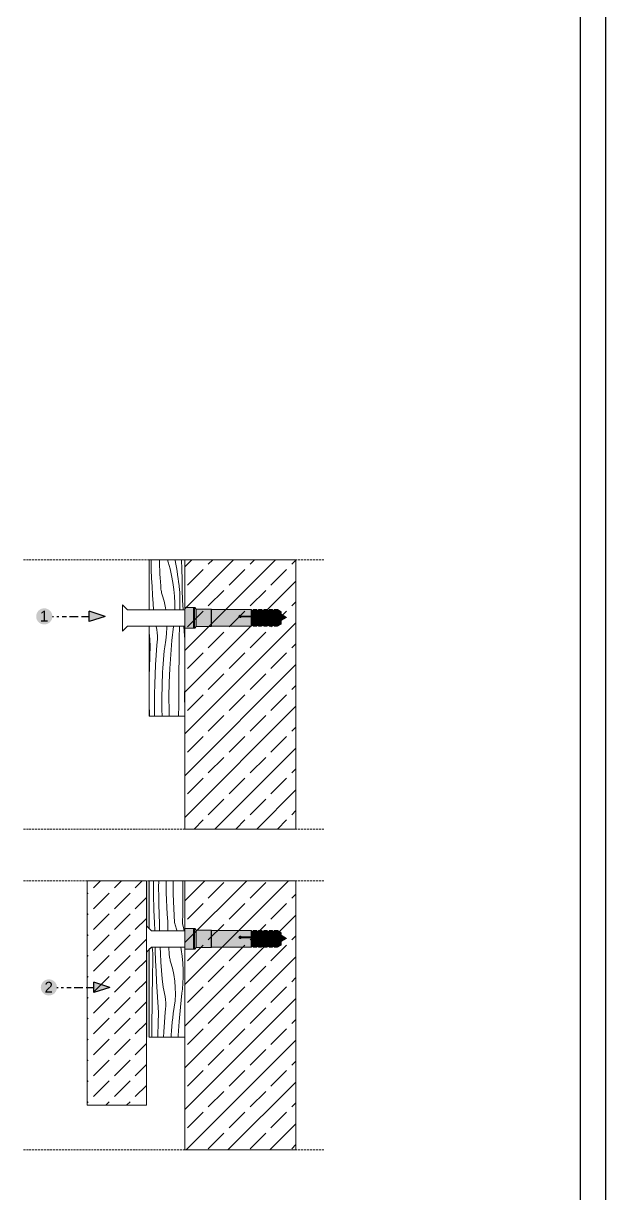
# Model space of a CAD drawing. Header units: millimetres. Extents: x -5804 to 56024, y 506 to 54141.
# Drawn here: x 50111 to 56024, y 28141 to 40032 of the extents above; entities that cross this region are included whole.
import ezdxf

# ---------------------------------------------------------------- set-up
doc = ezdxf.new("R2010")
doc.units = ezdxf.units.MM
doc.linetypes.add('Hidden Line', pattern=[30, 20, -10])
for name, color, linetype, lineweight in [('2D - Ogolne5', 161, 'Continuous', 25), ('2D Drafting - General121', 255, 'Continuous', 0), ('2D Drafting - General2', 251, 'Continuous', 15), ('2D Drafting - General5', 161, 'Continuous', 25), ('2D Drafting - General81', 251, 'Continuous', 20), ('Opisy - Tekst121', 255, 'Continuous', 0)]:
    doc.layers.add(name, color=color, linetype=linetype, lineweight=lineweight)
doc.styles.add('GENERATED_STYLE_5', font='arial.ttf')
pattern_1 = [(45, (201435.6, 312747.3), (-212.13203, 212.13203), []), (45, (201329.53, 312853.37), (-212.13203, 212.13203), [225, -75])]

# ---------------------------------------------------------------- blocks, each defined once
blk = doc.blocks.new('*X2')
at = {"layer": '2D Drafting - General81', "linetype": 'Continuous'}
for p, q in [((-49991.9, -92947.6), (-49992.2, -92946.5)), ((-49990.1, -92958.1), (-49991.9, -92947.6)), ((-49956.7, -92972.5), (-49955.6, -92950.3)), ((-49955.6, -92950.3), (-49955.6, -92946.5)), ((-49938.7, -92994.8), (-49933.4, -92947.3)), ((-49933.4, -92947.3), (-49933.3, -92946.5)), ((-49913.6, -92956.6), (-49913.4, -92946.5)), ((-49897.3, -92963.4), (-49898.2, -92946.5)), ((-50015, -92977.1), (-50015.4, -92972)), ((-50012.4, -93011.9), (-50015, -92977.1)), ((-49988.8, -92968.8), (-49990.1, -92958.1)), ((-49988.2, -92979.5), (-49988.8, -92968.8)), ((-49988.7, -93000.9), (-49988.2, -92990.2)), ((-49988.2, -92990.2), (-49988.2, -92979.5)), ((-49959.2, -92994.5), (-49956.7, -92972.5)), ((-49914.1, -92998.4), (-49913.9, -92977.5)), ((-49913.9, -92977.5), (-49913.6, -92956.6)), ((-49895.4, -92992.1), (-49897.3, -92963.4)), ((-50013.9, -93050), (-50012.4, -93011.9)), ((-49992.4, -93044.5), (-49989.9, -93011.6)), ((-49989.9, -93011.6), (-49988.7, -93000.9)), ((-49966.1, -93045.2), (-49964.7, -93030.7)), ((-49964.7, -93030.7), (-49963.2, -93016.3)), ((-49963.2, -93016.3), (-49959.2, -92994.5)), ((-49942.9, -93042.4), (-49938.7, -92994.8)), ((-49914.7, -93058.6), (-49914.3, -93019.2)), ((-49914.3, -93019.2), (-49914.1, -92998.4)), ((-50014.9, -93088.2), (-50013.9, -93050)), ((-49994.4, -93077.5), (-49992.4, -93044.5)), ((-49968.5, -93074.1), (-49967.3, -93059.6)), ((-49967.3, -93059.6), (-49966.1, -93045.2)), ((-49946, -93090.1), (-49942.9, -93042.4)), ((-49915, -93097.9), (-49914.7, -93058.6)), ((-50015.4, -93115.2), (-50014.9, -93088.2)), ((-49997.1, -93143.6), (-49996, -93110.5)), ((-49996, -93110.5), (-49994.4, -93077.5)), ((-49971.1, -93117.6), (-49970.4, -93103.1)), ((-49970.4, -93103.1), (-49969.5, -93088.6)), ((-49969.5, -93088.6), (-49968.5, -93074.1)), ((-49948, -93137.9), (-49946, -93090.1)), ((-49915.3, -93137.3), (-49915, -93097.9)), ((-49997.8, -93176.6), (-49997.1, -93143.6)), ((-49972.4, -93156.2), (-49971.7, -93132)), ((-49971.7, -93132), (-49971.1, -93117.6)), ((-49948.8, -93185.7), (-49948, -93137.9)), ((-49915.6, -93176.6), (-49915.3, -93137.3)), ((-49895.7, -93185.7), (-49895.5, -93147.5)), ((-49895.5, -93147.5), (-49895.4, -93140.5)), ((-49998, -93209.7), (-49997.8, -93176.6)), ((-49972.8, -93180.3), (-49972.4, -93156.2)), ((-49972.8, -93204.5), (-49972.8, -93180.3)), ((-49948.5, -93233.6), (-49948.8, -93185.7)), ((-49915.9, -93216), (-49915.6, -93176.6)), ((-49895.5, -93223.8), (-49895.7, -93185.7)), ((-50015, -93240.8), (-50015.4, -93219.1)), ((-49997.7, -93242.7), (-49998, -93209.7)), ((-49972.5, -93228.6), (-49972.8, -93204.5)), ((-49971.7, -93252.1), (-49972.5, -93228.6)), ((-49916.2, -93252.1), (-49915.9, -93216)), ((-49895.4, -93235.7), (-49895.5, -93223.8)), ((-50014.7, -93252.1), (-50015, -93240.8)), ((-49997.5, -93252.1), (-49997.7, -93242.7)), ((-49948, -93252.1), (-49948.5, -93233.6))]:
    blk.add_line(p, q, dxfattribs=at)
blk = doc.blocks.new('Wype_nienie_29')
at = {"layer": '2D Drafting - General2', "linetype": 'Continuous'}
for p, q in [((-49895.4, -92946.5), (-50015.4, -92946.5)), ((-50015.4, -92946.5), (-50015.4, -93252.1)), ((-49895.4, -93252.1), (-49895.4, -92946.5)), ((-50015.4, -93252.1), (-49895.4, -93252.1))]:
    blk.add_line(p, q, dxfattribs=at)
at = {"layer": '2D Drafting - General81', "linetype": 'Continuous'}
blk.add_blockref('*X2', (0, 0), dxfattribs=at)
blk = doc.blocks.new('*X4')
at = {"layer": '2D Drafting - General81', "linetype": 'Continuous'}
for p, q in [((-50005.6, -94036.4), (-50006, -94033.8)), ((-50004.9, -94041.7), (-50005.6, -94036.4)), ((-50004.3, -94047.1), (-50004.9, -94041.7)), ((-50003.9, -94052.5), (-50004.3, -94047.1)), ((-50003.6, -94057.8), (-50003.9, -94052.5)), ((-50003.4, -94063.2), (-50003.6, -94057.8)), ((-49995.3, -94045.8), (-49995.6, -94033.8)), ((-49994.1, -94080.7), (-49995.3, -94045.8)), ((-49977.8, -94055.9), (-49978.9, -94033.8)), ((-49976.1, -94084.4), (-49977.8, -94055.9)), ((-49949.3, -94039.7), (-49949.7, -94033.8)), ((-49948.4, -94053), (-49949.3, -94039.7)), ((-49948.2, -94057), (-49948.4, -94053)), ((-49947.9, -94060.9), (-49948.2, -94057)), ((-49947.5, -94064.8), (-49947.9, -94060.9)), ((-49908.9, -94033.8), (-49907.5, -94041.7)), ((-49907.5, -94041.7), (-49904.3, -94065.1)), ((-50004.2, -94115.7), (-50003.8, -94094.8)), ((-50003.8, -94094.8), (-50003.4, -94074)), ((-50003.3, -94068.6), (-50003.4, -94063.2)), ((-50003.4, -94074), (-50003.3, -94068.6)), ((-49992.7, -94115.6), (-49994.1, -94080.7)), ((-49974.1, -94112.9), (-49976.1, -94084.4)), ((-49946.9, -94068.7), (-49947.5, -94064.8)), ((-49946.1, -94072.6), (-49946.9, -94068.7)), ((-49945.3, -94076.5), (-49946.1, -94072.6)), ((-49944.3, -94080.3), (-49945.3, -94076.5)), ((-49943.1, -94084.1), (-49944.3, -94080.3)), ((-49937.1, -94105.4), (-49943.1, -94084.1)), ((-49904.3, -94065.1), (-49902.2, -94088.5)), ((-49902.2, -94088.5), (-49901.1, -94112)), ((-50004.9, -94157.5), (-50004.6, -94136.6)), ((-50004.6, -94136.6), (-50004.2, -94115.7)), ((-49990.9, -94150.4), (-49992.7, -94115.6)), ((-49971.7, -94141.4), (-49974.1, -94112.9)), ((-49969, -94169.9), (-49971.7, -94141.4)), ((-49932.5, -94127.1), (-49937.1, -94105.4)), ((-49929.3, -94149), (-49932.5, -94127.1)), ((-49901.2, -94142.4), (-49901, -94135.5)), ((-49901.1, -94112), (-49901, -94135.5)), ((-50005.5, -94199.3), (-50005.2, -94178.4)), ((-50005.2, -94178.4), (-50004.9, -94157.5)), ((-49988.9, -94185.3), (-49990.9, -94150.4)), ((-49966, -94180.2), (-49969, -94169.9)), ((-49963.5, -94190.6), (-49966, -94180.2)), ((-49927.5, -94171.2), (-49929.3, -94149)), ((-49927.1, -94193.3), (-49927.5, -94171.2)), ((-49904.2, -94183.5), (-49903.5, -94176.6)), ((-49903.5, -94176.6), (-49902.8, -94169.8)), ((-49902.8, -94169.8), (-49902.3, -94162.9)), ((-49902.3, -94162.9), (-49901.9, -94156.1)), ((-49901.9, -94156.1), (-49901.5, -94149.2)), ((-49901.5, -94149.2), (-49901.2, -94142.4)), ((-50006, -94241.1), (-50005.8, -94220.2)), ((-50005.8, -94220.2), (-50005.5, -94199.3)), ((-49986.6, -94220.1), (-49988.9, -94185.3)), ((-49984, -94254.9), (-49986.6, -94220.1)), ((-49961.7, -94201.2), (-49963.5, -94190.6)), ((-49960.4, -94211.8), (-49961.7, -94201.2)), ((-49959.8, -94222.5), (-49960.4, -94211.8)), ((-49930.8, -94237.5), (-49928.2, -94215.5)), ((-49928.2, -94215.5), (-49927.1, -94193.3)), ((-49910.3, -94237.8), (-49905, -94190.3)), ((-49905, -94190.3), (-49904.2, -94183.5)), ((-50006.3, -94280.4), (-50006, -94241.1)), ((-49985.4, -94293.1), (-49984, -94254.9)), ((-49964, -94287.6), (-49961.5, -94254.6)), ((-49961.5, -94254.6), (-49960.3, -94244)), ((-49960.3, -94244), (-49959.7, -94233.2)), ((-49959.7, -94233.2), (-49959.8, -94222.5)), ((-49936.3, -94273.8), (-49934.7, -94259.3)), ((-49934.7, -94259.3), (-49930.8, -94237.5)), ((-49914.5, -94285.4), (-49910.3, -94237.8)), ((-50006.7, -94319.8), (-50006.3, -94280.4)), ((-49986.5, -94331.2), (-49985.4, -94293.1)), ((-49966, -94320.6), (-49964, -94287.6)), ((-49938.9, -94302.7), (-49937.7, -94288.2)), ((-49937.7, -94288.2), (-49936.3, -94273.8)), ((-49917.6, -94333.2), (-49914.5, -94285.4)), ((-50006.8, -94339.4), (-50006.7, -94319.8)), ((-49986.6, -94339.4), (-49986.5, -94331.2)), ((-49966.9, -94339.4), (-49966, -94320.6)), ((-49941.5, -94339.4), (-49941.1, -94331.6)), ((-49941.1, -94331.6), (-49940.1, -94317.1)), ((-49940.1, -94317.1), (-49938.9, -94302.7)), ((-49917.9, -94339.4), (-49917.6, -94333.2))]:
    blk.add_line(p, q, dxfattribs=at)
blk = doc.blocks.new('Wype_nienie_30')
at = {"layer": '2D Drafting - General2', "linetype": 'Continuous'}
for p, q in [((-50008.3, -94033.8), (-50015.4, -94040.8)), ((-50015.4, -94040.8), (-50015.4, -94339.4)), ((-49895.4, -94033.8), (-50008.3, -94033.8)), ((-49895.4, -94339.4), (-49895.4, -94033.8)), ((-50015.4, -94339.4), (-49895.4, -94339.4))]:
    blk.add_line(p, q, dxfattribs=at)
at = {"layer": '2D Drafting - General81', "linetype": 'Continuous'}
blk.add_blockref('*X4', (0, 0), dxfattribs=at)
blk = doc.blocks.new('*X40')
at = {"layer": '2D Drafting - General81', "linetype": 'Continuous'}
for p, q in [((-50009.3, -92727.2), (-50009.4, -92722)), ((-50008.6, -92755.8), (-50009.3, -92727.2)), ((-49981, -92730.2), (-49981.2, -92722)), ((-49980.5, -92743.5), (-49981, -92730.2)), ((-49980, -92756.8), (-49980.5, -92743.5)), ((-49954.1, -92722), (-49951.5, -92730)), ((-49951.5, -92730), (-49945.3, -92752.7)), ((-49945.3, -92752.7), (-49940.1, -92775.6)), ((-49928.8, -92722), (-49928.3, -92724.5)), ((-49928.3, -92724.5), (-49925.7, -92736.5)), ((-49925.7, -92736.5), (-49923.4, -92748.5)), ((-49923.4, -92748.5), (-49921.3, -92760.6)), ((-49906.4, -92726.1), (-49906.6, -92722)), ((-49906.2, -92730.8), (-49906.4, -92726.1)), ((-49906, -92735.4), (-49906.2, -92730.8)), ((-49905.8, -92740.1), (-49906, -92735.4)), ((-49905.5, -92744.8), (-49905.8, -92740.1)), ((-49905.3, -92749.5), (-49905.5, -92744.8)), ((-49905.1, -92754.1), (-49905.3, -92749.5)), ((-49904.5, -92789), (-49905.1, -92754.1)), ((-50007.6, -92784.3), (-50008.6, -92755.8)), ((-50006.2, -92812.9), (-50007.6, -92784.3)), ((-49979.3, -92770.1), (-49980, -92756.8)), ((-49978.6, -92783.4), (-49979.3, -92770.1)), ((-49977.8, -92796.7), (-49978.6, -92783.4)), ((-49940.1, -92775.6), (-49935.9, -92798.7)), ((-49921.3, -92760.6), (-49919.4, -92772.7)), ((-49919.4, -92772.7), (-49917.6, -92784.9)), ((-49917.6, -92784.9), (-49916.1, -92797)), ((-49903.6, -92823.9), (-49904.5, -92789)), ((-50004.5, -92841.4), (-50006.2, -92812.9)), ((-49976.8, -92810), (-49977.8, -92796.7)), ((-49976.7, -92813.9), (-49976.8, -92810)), ((-49976.3, -92817.9), (-49976.7, -92813.9)), ((-49975.9, -92821.8), (-49976.3, -92817.9)), ((-49975.3, -92825.7), (-49975.9, -92821.8)), ((-49974.6, -92829.6), (-49975.3, -92825.7)), ((-49973.7, -92833.4), (-49974.6, -92829.6)), ((-49972.7, -92837.3), (-49973.7, -92833.4)), ((-49935.9, -92798.7), (-49932.7, -92822)), ((-49932.7, -92822), (-49930.6, -92845.5)), ((-49916.1, -92797), (-49914.8, -92809.2)), ((-49914, -92814.6), (-49914.8, -92809.2)), ((-49913.3, -92819.9), (-49914, -92814.6)), ((-49912.7, -92825.2), (-49913.3, -92819.9)), ((-49912.2, -92830.6), (-49912.7, -92825.2)), ((-49911.9, -92836), (-49912.2, -92830.6)), ((-49902.5, -92858.8), (-49903.6, -92823.9)), ((-50002.5, -92869.9), (-50004.5, -92841.4)), ((-50000.7, -92891.1), (-50002.5, -92869.9)), ((-49971.6, -92841), (-49972.7, -92837.3)), ((-49965.5, -92862.4), (-49971.6, -92841)), ((-49960.9, -92884.1), (-49965.5, -92862.4)), ((-49930.6, -92845.5), (-49929.5, -92868.9)), ((-49929.5, -92868.9), (-49929.5, -92891.1)), ((-49912.5, -92891.1), (-49912.2, -92873)), ((-49912.2, -92873), (-49911.7, -92852.1)), ((-49911.7, -92841.4), (-49911.9, -92836)), ((-49911.7, -92846.7), (-49911.7, -92841.4)), ((-49911.7, -92852.1), (-49911.7, -92846.7)), ((-49901.1, -92891.1), (-49902.5, -92858.8)), ((-49959.9, -92891.1), (-49960.9, -92884.1))]:
    blk.add_line(p, q, dxfattribs=at)
blk = doc.blocks.new('Wype_nienie_53')
at = {"layer": '2D Drafting - General2', "linetype": 'Continuous'}
for p, q in [((-49895.4, -92722), (-50015.4, -92722)), ((-50015.4, -92722), (-50015.4, -92891.1)), ((-49895.4, -92891.1), (-49895.4, -92722)), ((-50015.4, -92891.1), (-49895.4, -92891.1))]:
    blk.add_line(p, q, dxfattribs=at)
at = {"layer": '2D Drafting - General81', "linetype": 'Continuous'}
blk.add_blockref('*X40', (0, 0), dxfattribs=at)
blk = doc.blocks.new('*X46')
at = {"layer": '2D Drafting - General81', "linetype": 'Continuous'}
for p, q in [((-50001.4, -93824.2), (-50001.5, -93809.2)), ((-50000.8, -93862.3), (-50001.4, -93824.2)), ((-49983.8, -93831.2), (-49983.6, -93809.2)), ((-49958.6, -93826), (-49958.6, -93809.2)), ((-49934.3, -93855.1), (-49934.6, -93809.2)), ((-49901.7, -93837.5), (-49901.5, -93809.2)), ((-49999.8, -93900.5), (-50000.8, -93862.3)), ((-49983.5, -93864.2), (-49983.8, -93831.2)), ((-49982.8, -93897.2), (-49983.5, -93864.2)), ((-49958.2, -93850.1), (-49958.6, -93826)), ((-49957.5, -93874.3), (-49958.2, -93850.1)), ((-49932.9, -93902.9), (-49934.3, -93855.1)), ((-49902, -93876.8), (-49901.7, -93837.5)), ((-49998.5, -93938.6), (-49999.8, -93900.5)), ((-49982.7, -93902.8), (-49982.8, -93897.2)), ((-49982.5, -93908.3), (-49982.7, -93902.8)), ((-49956.4, -93898.4), (-49957.5, -93874.3)), ((-49955, -93922.5), (-49956.4, -93898.4)), ((-49930.3, -93950.6), (-49932.9, -93902.9)), ((-49902.3, -93916.2), (-49902, -93876.8)), ((-49998.3, -93943.3), (-49998.5, -93938.6)), ((-49998.1, -93947.9), (-49998.3, -93943.3)), ((-49982.3, -93913.9), (-49982.5, -93908.3)), ((-49982.1, -93919.4), (-49982.3, -93913.9)), ((-49981.9, -93925), (-49982.1, -93919.4)), ((-49981.7, -93930.5), (-49981.9, -93925)), ((-49981.5, -93936.1), (-49981.7, -93930.5)), ((-49981.2, -93941.6), (-49981.5, -93936.1)), ((-49980.9, -93970.2), (-49981.2, -93941.6)), ((-49953.2, -93946.6), (-49955, -93922.5)), ((-49902.5, -93955.5), (-49902.3, -93916.2)), ((-50015.4, -93968.8), (-50015.1, -93970.4)), ((-50015.1, -93970.4), (-50014.8, -93971.9)), ((-49997.9, -93952.6), (-49998.1, -93947.9)), ((-49997.6, -93957.3), (-49997.9, -93952.6)), ((-49997.4, -93962), (-49997.6, -93957.3)), ((-49997.2, -93966.6), (-49997.4, -93962)), ((-49997, -93971.3), (-49997.2, -93966.6)), ((-49996.7, -93976), (-49997, -93971.3)), ((-49996.7, -93978.4), (-49996.7, -93976)), ((-49980.7, -93978.4), (-49980.9, -93970.2)), ((-49952.9, -93959.9), (-49953.2, -93946.6)), ((-49952.5, -93973.2), (-49952.9, -93959.9)), ((-49952.4, -93978.4), (-49952.5, -93973.2)), ((-49930.3, -93950.6), (-49923.1, -93973)), ((-49923.1, -93973), (-49921.6, -93978.4)), ((-49902.5, -93955.5), (-49899.8, -93967.5)), ((-49899.8, -93967.5), (-49897.6, -93978.4))]:
    blk.add_line(p, q, dxfattribs=at)
blk = doc.blocks.new('Wype_nienie_56')
at = {"layer": '2D Drafting - General2', "linetype": 'Continuous'}
for p, q in [((-49895.4, -93809.2), (-50015.4, -93809.2)), ((-50015.4, -93809.2), (-50015.4, -93971.3)), ((-49895.4, -93978.4), (-49895.4, -93809.2)), ((-50015.4, -93971.3), (-50008.3, -93978.4)), ((-50008.3, -93978.4), (-49895.4, -93978.4))]:
    blk.add_line(p, q, dxfattribs=at)
at = {"layer": '2D Drafting - General81', "linetype": 'Continuous'}
blk.add_blockref('*X46', (0, 0), dxfattribs=at)

msp = doc.modelspace()

# ---------------------------------------------------------------- hatches: boundary and pattern name
at = {"layer": '2D - Ogolne5', "linetype": 'Continuous'}
for points in [[(50240.4, 34006.47, 1), (50404.7, 34006.47, 1)], [(50287.32, 30235.89, 1), (50451.62, 30235.89, 1)]]:
    msp.add_hatch(color=256, dxfattribs=at).paths.add_polyline_path(points, flags=0)
at = {"layer": '2D Drafting - General121', "linetype": 'Continuous'}
for points in [[(51749.51, 33886.36), (51749.51, 33996.39), (51749.51, 34095.37), (51839.51, 34095.37), (51839.51, 33987.61), (51839.51, 33886.36)], [(51839.51, 33886.36), (51749.51, 33886.36), (51749.51, 33996.39), (51749.51, 34095.37), (51839.51, 34095.37), (51839.51, 33984.76)], [(51839.51, 33886.65), (51839.51, 33984.76), (51839.51, 34057.82), (51839.51, 34095.37), (51850.05, 34095.37), (51850.05, 33886.65)], [(51850.05, 33886.65), (51850.05, 34095.37), (51850.57, 34095.37), (51866.81, 34079.13), (51866.81, 33902.89), (51850.57, 33886.65)], [(51866.81, 33902.6), (51866.81, 34079.13), (52016.04, 34079.13), (52016.04, 33902.6)], [(52016.04, 33902.6), (52016.04, 34079.13), (52019.78, 34075.39), (52019.78, 33906.33)], [(52445.36, 34066.52), (52445.36, 34027.67), (52423.03, 34010.43), (52423.03, 34075.39), (52434.26, 34066.52)], [(52423.03, 34010.43), (52445.36, 34027.67), (52445.36, 34018.79), (52423.03, 34001.55)], [(52445.36, 33915.21), (52434.26, 33915.21), (52423.03, 33906.33), (52423.03, 34001.55), (52445.36, 34018.79)], [(52476.42, 34075.39), (52476.42, 34027.67), (52445.36, 34027.67), (52445.36, 34075.39)], [(52445.36, 34027.67), (52476.42, 34027.67), (52476.42, 34018.79), (52445.36, 34018.79)], [(52445.36, 33906.33), (52445.36, 34018.79), (52476.42, 34018.79), (52476.42, 33906.33)], [(52498.75, 34066.52), (52498.75, 34010.43), (52476.42, 34027.67), (52476.42, 34075.39), (52487.65, 34066.52)], [(52498.75, 34001.55), (52476.42, 34018.79), (52476.42, 34027.67), (52498.75, 34010.43)], [(52498.75, 33915.21), (52487.65, 33915.21), (52476.42, 33906.33), (52476.42, 34018.79), (52498.75, 34001.55)], [(52529.81, 34075.39), (52529.81, 34010.43), (52498.75, 34010.43), (52498.75, 34075.39)], [(52498.75, 34010.43), (52529.81, 34010.43), (52529.81, 34001.55), (52498.75, 34001.55)], [(52529.81, 34010.43), (52529.81, 34075.39), (52541.04, 34066.52), (52552.14, 34066.52), (52552.14, 34027.67)], [(52552.14, 34018.79), (52529.81, 34001.55), (52529.81, 34010.43), (52552.14, 34027.67)], [(52552.14, 33915.21), (52541.04, 33915.21), (52529.81, 33906.33), (52529.81, 34001.55), (52552.14, 34018.79)], [(52583.2, 34075.39), (52583.2, 34027.67), (52552.14, 34027.67), (52552.14, 34075.39)], [(52583.2, 34018.79), (52552.14, 34018.79), (52552.14, 34027.67), (52583.2, 34027.67)], [(52583.2, 33906.33), (52552.14, 33906.33), (52552.14, 34018.79), (52583.2, 34018.79)], [(52605.53, 34066.52), (52605.53, 34010.43), (52583.2, 34027.67), (52583.2, 34075.39), (52594.43, 34066.52)], [(52605.53, 34001.55), (52583.2, 34018.79), (52583.2, 34027.67), (52605.53, 34010.43)], [(52605.53, 33915.21), (52594.43, 33915.21), (52583.2, 33906.33), (52583.2, 34018.79), (52605.53, 34001.55)], [(52636.59, 34075.39), (52636.59, 34010.43), (52605.53, 34010.43), (52605.53, 34075.39)], [(52605.53, 34010.43), (52636.59, 34010.43), (52636.59, 34001.55), (52605.53, 34001.55)], [(52658.92, 34066.52), (52658.92, 34027.67), (52636.59, 34010.43), (52636.59, 34075.39), (52647.82, 34066.52)], [(52636.59, 34010.43), (52658.92, 34027.67), (52658.92, 34018.79), (52636.59, 34001.55)], [(52658.92, 33915.21), (52647.82, 33915.21), (52636.59, 33906.33), (52636.59, 34001.55), (52658.92, 34018.79)], [(52658.92, 34027.67), (52658.92, 34075.39), (52689.98, 34075.39), (52689.98, 34027.67)], [(52658.92, 34027.67), (52689.98, 34027.67), (52689.98, 34018.79), (52658.92, 34018.79)], [(52658.92, 33906.33), (52658.92, 34018.79), (52689.98, 34018.79), (52689.98, 33906.33)], [(52727.12, 34006.22), (52689.98, 34027.67), (52689.98, 34075.39), (52727.12, 34053.95)], [(52727.12, 33997.35), (52689.98, 34018.79), (52689.98, 34027.67), (52727.12, 34006.22)], [(52727.12, 33927.78), (52689.98, 33906.33), (52689.98, 34018.79), (52727.12, 33997.35)], [(52783.31, 33996.1), (52727.12, 33963.66), (52727.12, 34028.53)], [(52498.75, 33906.33), (52498.75, 34001.55), (52529.81, 34001.55), (52529.81, 33906.33)], [(52636.59, 33906.33), (52605.53, 33906.33), (52605.53, 34001.55), (52636.59, 34001.55)], [(51749.51, 30624.61), (51749.51, 30734.64), (51749.51, 30833.63), (51839.51, 30833.63), (51839.51, 30725.86), (51839.51, 30624.61)], [(51839.51, 30624.61), (51749.51, 30624.61), (51749.51, 30734.64), (51749.51, 30833.63), (51839.51, 30833.63), (51839.51, 30723.01)], [(51839.51, 30624.9), (51839.51, 30723.01), (51839.51, 30796.08), (51839.51, 30833.63), (51850.05, 30833.63), (51850.05, 30624.9)], [(51850.05, 30624.9), (51850.05, 30833.63), (51850.57, 30833.63), (51866.81, 30817.38), (51866.81, 30641.14), (51850.57, 30624.9)], [(51866.81, 30640.85), (51866.81, 30817.38), (52016.04, 30817.38), (52016.04, 30640.85)], [(52016.04, 30640.85), (52016.04, 30817.38), (52019.78, 30813.65), (52019.78, 30644.59)], [(52445.36, 30804.77), (52445.36, 30765.92), (52423.03, 30748.68), (52423.03, 30813.65), (52434.26, 30804.77)], [(52476.42, 30813.65), (52476.42, 30765.92), (52445.36, 30765.92), (52445.36, 30813.65)], [(52498.75, 30804.77), (52498.75, 30748.68), (52476.42, 30765.92), (52476.42, 30813.65), (52487.65, 30804.77)], [(52529.81, 30813.65), (52529.81, 30748.68), (52498.75, 30748.68), (52498.75, 30813.65)], [(52529.81, 30748.68), (52529.81, 30813.65), (52541.04, 30804.77), (52552.14, 30804.77), (52552.14, 30765.92)], [(52583.2, 30813.65), (52583.2, 30765.92), (52552.14, 30765.92), (52552.14, 30813.65)], [(52605.53, 30804.77), (52605.53, 30748.68), (52583.2, 30765.92), (52583.2, 30813.65), (52594.43, 30804.77)], [(52636.59, 30813.65), (52636.59, 30748.68), (52605.53, 30748.68), (52605.53, 30813.65)], [(52658.92, 30804.77), (52658.92, 30765.92), (52636.59, 30748.68), (52636.59, 30813.65), (52647.82, 30804.77)], [(52658.92, 30765.92), (52658.92, 30813.65), (52689.98, 30813.65), (52689.98, 30765.92)], [(52727.12, 30744.48), (52689.98, 30765.92), (52689.98, 30813.65), (52727.12, 30792.2)], [(52423.03, 30748.68), (52445.36, 30765.92), (52445.36, 30757.04), (52423.03, 30739.8)], [(52445.36, 30653.46), (52434.26, 30653.46), (52423.03, 30644.59), (52423.03, 30739.8), (52445.36, 30757.04)], [(52445.36, 30765.92), (52476.42, 30765.92), (52476.42, 30757.04), (52445.36, 30757.04)], [(52445.36, 30644.59), (52445.36, 30757.04), (52476.42, 30757.04), (52476.42, 30644.59)], [(52498.75, 30739.8), (52476.42, 30757.04), (52476.42, 30765.92), (52498.75, 30748.68)], [(52498.75, 30653.46), (52487.65, 30653.46), (52476.42, 30644.59), (52476.42, 30757.04), (52498.75, 30739.8)], [(52498.75, 30748.68), (52529.81, 30748.68), (52529.81, 30739.8), (52498.75, 30739.8)], [(52498.75, 30644.59), (52498.75, 30739.8), (52529.81, 30739.8), (52529.81, 30644.59)], [(52552.14, 30757.04), (52529.81, 30739.8), (52529.81, 30748.68), (52552.14, 30765.92)], [(52552.14, 30653.46), (52541.04, 30653.46), (52529.81, 30644.59), (52529.81, 30739.8), (52552.14, 30757.04)], [(52583.2, 30757.04), (52552.14, 30757.04), (52552.14, 30765.92), (52583.2, 30765.92)], [(52583.2, 30644.59), (52552.14, 30644.59), (52552.14, 30757.04), (52583.2, 30757.04)], [(52605.53, 30739.8), (52583.2, 30757.04), (52583.2, 30765.92), (52605.53, 30748.68)], [(52605.53, 30653.46), (52594.43, 30653.46), (52583.2, 30644.59), (52583.2, 30757.04), (52605.53, 30739.8)], [(52605.53, 30748.68), (52636.59, 30748.68), (52636.59, 30739.8), (52605.53, 30739.8)], [(52636.59, 30644.59), (52605.53, 30644.59), (52605.53, 30739.8), (52636.59, 30739.8)], [(52636.59, 30748.68), (52658.92, 30765.92), (52658.92, 30757.04), (52636.59, 30739.8)], [(52658.92, 30653.46), (52647.82, 30653.46), (52636.59, 30644.59), (52636.59, 30739.8), (52658.92, 30757.04)], [(52658.92, 30765.92), (52689.98, 30765.92), (52689.98, 30757.04), (52658.92, 30757.04)], [(52658.92, 30644.59), (52658.92, 30757.04), (52689.98, 30757.04), (52689.98, 30644.59)], [(52727.12, 30735.6), (52689.98, 30757.04), (52689.98, 30765.92), (52727.12, 30744.48)], [(52727.12, 30666.03), (52689.98, 30644.59), (52689.98, 30757.04), (52727.12, 30735.6)], [(52783.31, 30734.35), (52727.12, 30701.91), (52727.12, 30766.79)]]:
    msp.add_hatch(color=256, dxfattribs=at).paths.add_polyline_path(points)
h = msp.add_hatch(color=256, dxfattribs=at)
edge = h.paths.add_edge_path()
edge.add_line((52019.78, 33906.33), (52019.78, 34075.39))
edge.add_line((52019.78, 34075.39), (52423.03, 34075.39))
edge.add_line((52423.03, 34075.39), (52423.03, 34010.43))
edge.add_line((52423.03, 34010.43), (52323.11, 34010.43))
edge.add_arc((52311.36, 34005.99), 12.55, 20.701612, 339.298388)
edge.add_line((52323.11, 34001.55), (52423.03, 34001.55))
edge.add_line((52423.03, 34001.55), (52423.03, 33906.33))
edge.add_line((52423.03, 33906.33), (52019.78, 33906.33))
h = msp.add_hatch(color=256, dxfattribs=at)
edge = h.paths.add_edge_path()
edge.add_line((52423.03, 34001.55), (52323.11, 34001.55))
edge.add_arc((52311.36, 34005.99), 12.55, 20.701612, 339.298388, ccw=False)
edge.add_line((52323.11, 34010.43), (52423.03, 34010.43))
edge.add_line((52423.03, 34010.43), (52423.03, 34001.55))
h = msp.add_hatch(color=256, dxfattribs=at)
edge = h.paths.add_edge_path()
edge.add_line((52019.78, 30644.59), (52019.78, 30813.65))
edge.add_line((52019.78, 30813.65), (52423.03, 30813.65))
edge.add_line((52423.03, 30813.65), (52423.03, 30748.68))
edge.add_line((52423.03, 30748.68), (52323.11, 30748.68))
edge.add_arc((52311.36, 30744.24), 12.55, 20.701612, 339.298388)
edge.add_line((52323.11, 30739.8), (52423.03, 30739.8))
edge.add_line((52423.03, 30739.8), (52423.03, 30644.59))
edge.add_line((52423.03, 30644.59), (52019.78, 30644.59))
h = msp.add_hatch(color=256, dxfattribs=at)
edge = h.paths.add_edge_path()
edge.add_line((52423.03, 30739.8), (52323.11, 30739.8))
edge.add_arc((52311.36, 30744.24), 12.55, 20.701612, 339.298388, ccw=False)
edge.add_line((52323.11, 30748.68), (52423.03, 30748.68))
edge.add_line((52423.03, 30748.68), (52423.03, 30739.8))
at = {"layer": '2D Drafting - General5', "linetype": 'Continuous'}
for points in [[(50778.18, 34058.3), (50778.18, 33954.64), (50940.47, 34006.47)], [(50825.1, 30287.72), (50825.1, 30184.07), (50987.39, 30235.89)]]:
    msp.add_hatch(color=256, dxfattribs=at).paths.add_polyline_path(points, flags=0)
at = {"layer": '2D Drafting - General81', "linetype": 'Continuous'}
h = msp.add_hatch(dxfattribs=at)
h.set_pattern_fill('SOLID___DASHED', color=256, scale=3, style=0, pattern_type=2)
h.set_pattern_definition(pattern_1)
h.paths.add_polyline_path([(51749.51, 31845.7), (51900.95, 31845.7), (52878.76, 31845.7), (52878.76, 34581.44), (51900.95, 34581.44), (51752.12, 34581.44), (51749.51, 34581.44)])
h = msp.add_hatch(dxfattribs=at)
h.set_pattern_fill('BETON', color=256, scale=3, style=0, pattern_type=2)
h.set_pattern_definition([(45, (201435.6, 312747.3), (-212.13203, 212.13203), [225, -75]), (45, (201435.6, 312959.44), (-212.13203, 212.13203), [225, -75])])
h.paths.add_polyline_path([(50759.51, 29039.14), (51359.51, 29039.14), (51359.51, 29566.61), (51359.51, 31319.7), (50759.51, 31319.7), (50759.51, 29566.61)])
for points in [[(51389.51, 31319.7), (51359.51, 31319.7), (51359.51, 30863.33), (51389.51, 30833.33)], [(51359.51, 29729.14), (51389.51, 29729.14), (51389.51, 30624.9), (51359.51, 30594.9)]]:
    msp.add_hatch(color=256, dxfattribs=at).paths.add_polyline_path(points, flags=0)
h = msp.add_hatch(dxfattribs=at)
h.set_pattern_fill('SOLID___DASHED', color=256, scale=3, style=0, pattern_type=2)
h.set_pattern_definition(pattern_1)
h.paths.add_polyline_path([(51749.51, 28583.95), (51900.95, 28583.95), (52878.76, 28583.95), (52878.76, 31319.7), (51900.95, 31319.7), (51752.12, 31319.7), (51749.51, 31319.7)])

# ---------------------------------------------------------------- linework, layer by layer
at = {"layer": '2D - Ogolne5', "linetype": 'Continuous'}
for p, q in [((50778.18, 33954.64), (50778.18, 34058.3)), ((50940.47, 34006.47), (50778.18, 34058.3)), ((50404.7, 34006.47), (50415.68, 34006.47)), ((50448.62, 34006.47), (50470.57, 34006.47)), ((50503.51, 34006.47), (50547.43, 34006.47)), ((50580.36, 34006.47), (50668.19, 34006.47)), ((50701.13, 34006.47), (50778.18, 34006.47)), ((50940.47, 34006.47), (50778.18, 33954.64)), ((50451.62, 30235.89), (50462.6, 30235.89)), ((50495.54, 30235.89), (50517.49, 30235.89)), ((50550.43, 30235.89), (50594.35, 30235.89)), ((50627.28, 30235.89), (50715.11, 30235.89)), ((50748.05, 30235.89), (50825.1, 30235.89)), ((50825.1, 30184.07), (50825.1, 30287.72)), ((50987.39, 30235.89), (50825.1, 30287.72)), ((50987.39, 30235.89), (50825.1, 30184.07))]:
    msp.add_line(p, q, dxfattribs=at)
at = {"layer": '2D Drafting - General2', "linetype": 'Hidden Line'}
for p, q in [((50110.74, 34581.44), (53165.48, 34581.44)), ((50110.74, 31845.7), (53165.48, 31845.7)), ((50110.74, 31319.7), (53165.48, 31319.7)), ((50110.74, 28583.95), (53165.48, 28583.95))]:
    msp.add_line(p, q, dxfattribs=at)
at = {"layer": '2D Drafting - General2', "linetype": 'Continuous'}
for p, q in [((51117.64, 34125.08), (51117.64, 33990.86)), ((51168.73, 34073.99), (51117.64, 34125.08)), ((51749.51, 34073.99), (51168.73, 34073.99)), ((51117.64, 33856.65), (51117.64, 33990.86)), ((51168.73, 33907.74), (51117.64, 33856.65)), ((51749.51, 33907.74), (51168.73, 33907.74)), ((51359.51, 30863.33), (51359.51, 30729.12)), ((51410.6, 30812.24), (51359.51, 30863.33)), ((51749.51, 30812.24), (51410.6, 30812.24)), ((51359.51, 30594.9), (51359.51, 30729.12)), ((51410.6, 30645.99), (51359.51, 30594.9)), ((51749.51, 30645.99), (51410.6, 30645.99))]:
    msp.add_line(p, q, dxfattribs=at)
at = {"layer": '2D Drafting - General2', "linetype": 'Continuous', "flags": 128}
for points in [[(51749.51, 31845.7), (51900.95, 31845.7), (52878.76, 31845.7), (52878.76, 34581.44), (51900.95, 34581.44), (51752.12, 34581.44), (51749.51, 34581.44)], [(51749.51, 33886.36), (51749.51, 33996.39), (51749.51, 34095.37), (51839.51, 34095.37), (51839.51, 33987.61), (51839.51, 33886.36)], [(51839.51, 33886.36), (51749.51, 33886.36), (51749.51, 33996.39), (51749.51, 34095.37), (51839.51, 34095.37), (51839.51, 33984.76)], [(51839.51, 33886.65), (51839.51, 33984.76), (51839.51, 34057.82), (51839.51, 34095.37), (51850.05, 34095.37), (51850.05, 33886.65)], [(51850.05, 33886.65), (51850.05, 34095.37), (51850.57, 34095.37), (51866.81, 34079.13), (51866.81, 33902.89), (51850.57, 33886.65)], [(51866.81, 33902.6), (51866.81, 34079.13), (52016.04, 34079.13), (52016.04, 33902.6)], [(52016.04, 33902.6), (52016.04, 34079.13), (52019.78, 34075.39), (52019.78, 33906.33)], [(52445.36, 34066.52), (52445.36, 34027.67), (52423.03, 34010.43), (52423.03, 34075.39), (52434.26, 34066.52)], [(52423.03, 34010.43), (52445.36, 34027.67), (52445.36, 34018.79), (52423.03, 34001.55)], [(52445.36, 33915.21), (52434.26, 33915.21), (52423.03, 33906.33), (52423.03, 34001.55), (52445.36, 34018.79)], [(52476.42, 34075.39), (52476.42, 34027.67), (52445.36, 34027.67), (52445.36, 34075.39)], [(52445.36, 34027.67), (52476.42, 34027.67), (52476.42, 34018.79), (52445.36, 34018.79)], [(52445.36, 33906.33), (52445.36, 34018.79), (52476.42, 34018.79), (52476.42, 33906.33)], [(52498.75, 34066.52), (52498.75, 34010.43), (52476.42, 34027.67), (52476.42, 34075.39), (52487.65, 34066.52)], [(52498.75, 34001.55), (52476.42, 34018.79), (52476.42, 34027.67), (52498.75, 34010.43)], [(52498.75, 33915.21), (52487.65, 33915.21), (52476.42, 33906.33), (52476.42, 34018.79), (52498.75, 34001.55)], [(52529.81, 34075.39), (52529.81, 34010.43), (52498.75, 34010.43), (52498.75, 34075.39)], [(52498.75, 34010.43), (52529.81, 34010.43), (52529.81, 34001.55), (52498.75, 34001.55)], [(52529.81, 34010.43), (52529.81, 34075.39), (52541.04, 34066.52), (52552.14, 34066.52), (52552.14, 34027.67)], [(52552.14, 34018.79), (52529.81, 34001.55), (52529.81, 34010.43), (52552.14, 34027.67)], [(52552.14, 33915.21), (52541.04, 33915.21), (52529.81, 33906.33), (52529.81, 34001.55), (52552.14, 34018.79)], [(52583.2, 34075.39), (52583.2, 34027.67), (52552.14, 34027.67), (52552.14, 34075.39)], [(52583.2, 34018.79), (52552.14, 34018.79), (52552.14, 34027.67), (52583.2, 34027.67)], [(52583.2, 33906.33), (52552.14, 33906.33), (52552.14, 34018.79), (52583.2, 34018.79)], [(52605.53, 34066.52), (52605.53, 34010.43), (52583.2, 34027.67), (52583.2, 34075.39), (52594.43, 34066.52)], [(52605.53, 34001.55), (52583.2, 34018.79), (52583.2, 34027.67), (52605.53, 34010.43)], [(52605.53, 33915.21), (52594.43, 33915.21), (52583.2, 33906.33), (52583.2, 34018.79), (52605.53, 34001.55)], [(52636.59, 34075.39), (52636.59, 34010.43), (52605.53, 34010.43), (52605.53, 34075.39)], [(52605.53, 34010.43), (52636.59, 34010.43), (52636.59, 34001.55), (52605.53, 34001.55)], [(52658.92, 34066.52), (52658.92, 34027.67), (52636.59, 34010.43), (52636.59, 34075.39), (52647.82, 34066.52)], [(52636.59, 34010.43), (52658.92, 34027.67), (52658.92, 34018.79), (52636.59, 34001.55)], [(52658.92, 33915.21), (52647.82, 33915.21), (52636.59, 33906.33), (52636.59, 34001.55), (52658.92, 34018.79)], [(52658.92, 34027.67), (52658.92, 34075.39), (52689.98, 34075.39), (52689.98, 34027.67)], [(52658.92, 34027.67), (52689.98, 34027.67), (52689.98, 34018.79), (52658.92, 34018.79)], [(52658.92, 33906.33), (52658.92, 34018.79), (52689.98, 34018.79), (52689.98, 33906.33)], [(52727.12, 34006.22), (52689.98, 34027.67), (52689.98, 34075.39), (52727.12, 34053.95)], [(52727.12, 33997.35), (52689.98, 34018.79), (52689.98, 34027.67), (52727.12, 34006.22)], [(52727.12, 33927.78), (52689.98, 33906.33), (52689.98, 34018.79), (52727.12, 33997.35)], [(52783.31, 33996.1), (52727.12, 33963.66), (52727.12, 34028.53)], [(52498.75, 33906.33), (52498.75, 34001.55), (52529.81, 34001.55), (52529.81, 33906.33)], [(52636.59, 33906.33), (52605.53, 33906.33), (52605.53, 34001.55), (52636.59, 34001.55)], [(50759.51, 29039.14), (51359.51, 29039.14), (51359.51, 29566.61), (51359.51, 31319.7), (50759.51, 31319.7), (50759.51, 29566.61)], [(51749.51, 28583.95), (51900.95, 28583.95), (52878.76, 28583.95), (52878.76, 31319.7), (51900.95, 31319.7), (51752.12, 31319.7), (51749.51, 31319.7)], [(51749.51, 30624.61), (51749.51, 30734.64), (51749.51, 30833.63), (51839.51, 30833.63), (51839.51, 30725.86), (51839.51, 30624.61)], [(51839.51, 30624.61), (51749.51, 30624.61), (51749.51, 30734.64), (51749.51, 30833.63), (51839.51, 30833.63), (51839.51, 30723.01)], [(51839.51, 30624.9), (51839.51, 30723.01), (51839.51, 30796.08), (51839.51, 30833.63), (51850.05, 30833.63), (51850.05, 30624.9)], [(51850.05, 30624.9), (51850.05, 30833.63), (51850.57, 30833.63), (51866.81, 30817.38), (51866.81, 30641.14), (51850.57, 30624.9)], [(51866.81, 30640.85), (51866.81, 30817.38), (52016.04, 30817.38), (52016.04, 30640.85)], [(52016.04, 30640.85), (52016.04, 30817.38), (52019.78, 30813.65), (52019.78, 30644.59)], [(52445.36, 30804.77), (52445.36, 30765.92), (52423.03, 30748.68), (52423.03, 30813.65), (52434.26, 30804.77)], [(52476.42, 30813.65), (52476.42, 30765.92), (52445.36, 30765.92), (52445.36, 30813.65)], [(52498.75, 30804.77), (52498.75, 30748.68), (52476.42, 30765.92), (52476.42, 30813.65), (52487.65, 30804.77)], [(52529.81, 30813.65), (52529.81, 30748.68), (52498.75, 30748.68), (52498.75, 30813.65)], [(52529.81, 30748.68), (52529.81, 30813.65), (52541.04, 30804.77), (52552.14, 30804.77), (52552.14, 30765.92)], [(52583.2, 30813.65), (52583.2, 30765.92), (52552.14, 30765.92), (52552.14, 30813.65)], [(52605.53, 30804.77), (52605.53, 30748.68), (52583.2, 30765.92), (52583.2, 30813.65), (52594.43, 30804.77)], [(52636.59, 30813.65), (52636.59, 30748.68), (52605.53, 30748.68), (52605.53, 30813.65)], [(52658.92, 30804.77), (52658.92, 30765.92), (52636.59, 30748.68), (52636.59, 30813.65), (52647.82, 30804.77)], [(52658.92, 30765.92), (52658.92, 30813.65), (52689.98, 30813.65), (52689.98, 30765.92)], [(52727.12, 30744.48), (52689.98, 30765.92), (52689.98, 30813.65), (52727.12, 30792.2)], [(52423.03, 30748.68), (52445.36, 30765.92), (52445.36, 30757.04), (52423.03, 30739.8)], [(52445.36, 30653.46), (52434.26, 30653.46), (52423.03, 30644.59), (52423.03, 30739.8), (52445.36, 30757.04)], [(52445.36, 30765.92), (52476.42, 30765.92), (52476.42, 30757.04), (52445.36, 30757.04)], [(52445.36, 30644.59), (52445.36, 30757.04), (52476.42, 30757.04), (52476.42, 30644.59)], [(52498.75, 30739.8), (52476.42, 30757.04), (52476.42, 30765.92), (52498.75, 30748.68)], [(52498.75, 30653.46), (52487.65, 30653.46), (52476.42, 30644.59), (52476.42, 30757.04), (52498.75, 30739.8)], [(52498.75, 30748.68), (52529.81, 30748.68), (52529.81, 30739.8), (52498.75, 30739.8)], [(52498.75, 30644.59), (52498.75, 30739.8), (52529.81, 30739.8), (52529.81, 30644.59)], [(52552.14, 30757.04), (52529.81, 30739.8), (52529.81, 30748.68), (52552.14, 30765.92)], [(52552.14, 30653.46), (52541.04, 30653.46), (52529.81, 30644.59), (52529.81, 30739.8), (52552.14, 30757.04)], [(52583.2, 30757.04), (52552.14, 30757.04), (52552.14, 30765.92), (52583.2, 30765.92)], [(52583.2, 30644.59), (52552.14, 30644.59), (52552.14, 30757.04), (52583.2, 30757.04)], [(52605.53, 30739.8), (52583.2, 30757.04), (52583.2, 30765.92), (52605.53, 30748.68)], [(52605.53, 30653.46), (52594.43, 30653.46), (52583.2, 30644.59), (52583.2, 30757.04), (52605.53, 30739.8)], [(52605.53, 30748.68), (52636.59, 30748.68), (52636.59, 30739.8), (52605.53, 30739.8)], [(52636.59, 30644.59), (52605.53, 30644.59), (52605.53, 30739.8), (52636.59, 30739.8)], [(52636.59, 30748.68), (52658.92, 30765.92), (52658.92, 30757.04), (52636.59, 30739.8)], [(52658.92, 30653.46), (52647.82, 30653.46), (52636.59, 30644.59), (52636.59, 30739.8), (52658.92, 30757.04)], [(52658.92, 30765.92), (52689.98, 30765.92), (52689.98, 30757.04), (52658.92, 30757.04)], [(52658.92, 30644.59), (52658.92, 30757.04), (52689.98, 30757.04), (52689.98, 30644.59)], [(52727.12, 30735.6), (52689.98, 30757.04), (52689.98, 30765.92), (52727.12, 30744.48)], [(52727.12, 30666.03), (52689.98, 30644.59), (52689.98, 30757.04), (52727.12, 30735.6)], [(52783.31, 30734.35), (52727.12, 30701.91), (52727.12, 30766.79)]]:
    msp.add_lwpolyline(points, close=True, dxfattribs=at)
for points in [[(52019.78, 33906.33), (52019.78, 34075.39), (52423.03, 34075.39), (52423.03, 34010.43), (52323.11, 34010.43, 5.47504318), (52323.11, 34001.55), (52423.03, 34001.55), (52423.03, 33906.33)], [(52423.03, 34001.55), (52323.11, 34001.55, -5.47504318), (52323.11, 34010.43), (52423.03, 34010.43)], [(52019.78, 30644.59), (52019.78, 30813.65), (52423.03, 30813.65), (52423.03, 30748.68), (52323.11, 30748.68, 5.47504318), (52323.11, 30739.8), (52423.03, 30739.8), (52423.03, 30644.59)], [(52423.03, 30739.8), (52323.11, 30739.8, -5.47504318), (52323.11, 30748.68), (52423.03, 30748.68)]]:
    msp.add_lwpolyline(points, format="xyb", close=True, dxfattribs=at)
at = {"layer": '2D Drafting - General5', "linetype": 'Continuous'}
for p, q in [((56023.59, 54141.1), (56023.59, 26005.56)), ((55763.95, 53881.46), (55763.95, 26265.2))]:
    msp.add_line(p, q, dxfattribs=at)

# ---------------------------------------------------------------- block references
at = {"layer": '2D Drafting - General81', "linetype": 'Continuous', "xscale": 3, "yscale": 3, "zscale": 3}
for name in ['Wype_nienie_53', 'Wype_nienie_29', 'Wype_nienie_56', 'Wype_nienie_30']:
    msp.add_blockref(name, (201435.6, 312747.31), dxfattribs=at)

# ---------------------------------------------------------------- texts
at = {"layer": 'Opisy - Tekst121', "linetype": 'Continuous', "char_height": 109.493, "attachment_point": 1, "style": 'GENERATED_STYLE_5'}
for s, insert in [('{1}', (50278.18, 34063.55)), ('{2}', (50325.1, 30292.97))]:
    msp.add_mtext(s, dxfattribs=dict(at, insert=insert))

doc.saveas('drawing.dxf')
